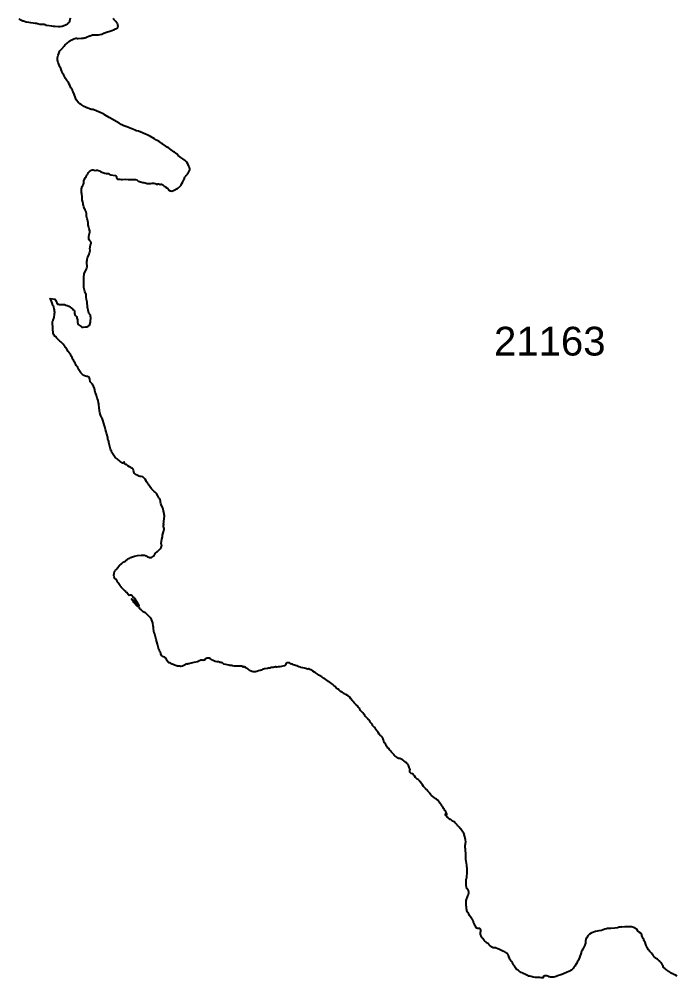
# Model space of a CAD drawing. Header units: inches. Extents: x 1341578 to 1502124, y 557203 to 748561.
# Drawn here: x 1344995 to 1357206, y 600615 to 618397 of the extents above; entities that cross this region are included whole.
import ezdxf
from ezdxf.enums import TextEntityAlignment as Align

# ---------------------------------------------------------------- set-up
doc = ezdxf.new("R2010")
doc.units = ezdxf.units.IN
doc.header["$MEASUREMENT"] = 0
doc.layers.add('Zipcode', color=7, linetype='Continuous')
doc.layers.add('ZipcodeAnno', color=7, linetype='Continuous')
doc.styles.add('Arial', font='arial.ttf')

msp = doc.modelspace()

# ---------------------------------------------------------------- linework, layer by layer
at = {"layer": 'Zipcode'}
for points in [[(1345942, 618414), (1345932, 618362), (1345928, 618352), (1345922, 618343), (1345900, 618320), (1345892, 618313), (1345867, 618293), (1345840, 618279), (1345791, 618262), (1345780, 618260), (1345748, 618258), (1345727, 618258), (1345664, 618260), (1345633, 618263), (1345601, 618265), (1345509, 618280), (1345499, 618282), (1345481, 618290), (1345471, 618293), (1345463, 618298), (1345437, 618299), (1345427, 618298), (1345406, 618296), (1345376, 618299), (1345335, 618308), (1345316, 618315), (1345306, 618317), (1345296, 618318), (1345214, 618330), (1345174, 618337), (1345132, 618342), (1345122, 618344), (1345092, 618352), (1345073, 618360), (1345063, 618363), (1345016, 618384), (1345007, 618389), (1344995, 618406)], [(1357210, 600648), (1357183, 600665), (1357155, 600679), (1357136, 600688), (1357127, 600691), (1357089, 600710), (1357073, 600722), (1357068, 600726), (1357065, 600729), (1357057, 600735), (1357039, 600746), (1357034, 600751), (1357015, 600765), (1357006, 600769), (1356989, 600781), (1356980, 600786), (1356972, 600793), (1356965, 600800), (1356960, 600809), (1356947, 600848), (1356942, 600857), (1356925, 600883), (1356921, 600888), (1356913, 600897), (1356911, 600899), (1356909, 600901), (1356896, 600914), (1356889, 600921), (1356883, 600929), (1356867, 600942), (1356852, 600958), (1356845, 600964), (1356836, 600970), (1356786, 601007), (1356778, 601014), (1356765, 601030), (1356735, 601072), (1356721, 601088), (1356707, 601102), (1356681, 601134), (1356655, 601178), (1356638, 601216), (1356615, 601273), (1356606, 601292), (1356596, 601309), (1356595, 601311), (1356594, 601318), (1356590, 601327), (1356579, 601345), (1356565, 601383), (1356556, 601401), (1356553, 601411), (1356548, 601431), (1356541, 601439), (1356514, 601454), (1356505, 601460), (1356497, 601466), (1356490, 601473), (1356460, 601517), (1356452, 601524), (1356435, 601536), (1356416, 601545), (1356406, 601548), (1356364, 601559), (1356354, 601561), (1356344, 601562), (1356240, 601559), (1356178, 601557), (1356168, 601558), (1356157, 601556), (1356137, 601552), (1356107, 601545), (1356056, 601536), (1355983, 601531), (1355909, 601529), (1355899, 601527), (1355870, 601516), (1355810, 601496), (1355759, 601488), (1355696, 601475), (1355676, 601470), (1355646, 601459), (1355628, 601450), (1355618, 601445), (1355583, 601423), (1355575, 601416), (1355561, 601401), (1355554, 601393), (1355527, 601350), (1355518, 601331), (1355515, 601321), (1355513, 601310), (1355511, 601279), (1355507, 601259), (1355503, 601239), (1355500, 601229), (1355497, 601219), (1355460, 601144), (1355443, 601118), (1355439, 601108), (1355431, 601089), (1355428, 601080), (1355418, 601039), (1355414, 601029), (1355406, 601011), (1355377, 600944), (1355358, 600908), (1355351, 600888), (1355345, 600879), (1355309, 600829), (1355296, 600814), (1355279, 600788), (1355257, 600766), (1355248, 600759), (1355234, 600751), (1355213, 600738), (1355157, 600711), (1355071, 600678), (1355031, 600666), (1354993, 600651), (1354963, 600642), (1354924, 600630), (1354914, 600628), (1354903, 600627), (1354883, 600626), (1354862, 600630), (1354842, 600632), (1354831, 600634), (1354821, 600637), (1354793, 600651), (1354783, 600654), (1354773, 600654), (1354762, 600654), (1354752, 600652), (1354742, 600649), (1354733, 600643), (1354725, 600636), (1354724, 600617), (1354717, 600615), (1354711, 600615), (1354686, 600615), (1354665, 600619), (1354644, 600621), (1354591, 600620), (1354581, 600620), (1354540, 600627), (1354519, 600632), (1354499, 600638), (1354478, 600643), (1354458, 600649), (1354438, 600657), (1354419, 600666), (1354418, 600666), (1354382, 600686), (1354353, 600696), (1354344, 600701), (1354318, 600717), (1354280, 600738), (1354266, 600751), (1354258, 600759), (1354249, 600764), (1354223, 600782), (1354210, 600798), (1354191, 600835), (1354186, 600843), (1354174, 600856), (1354172, 600859), (1354152, 600895), (1354134, 600921), (1354127, 600929), (1354122, 600937), (1354117, 600946), (1354111, 600954), (1354107, 600963), (1354081, 601032), (1354076, 601041), (1354070, 601049), (1354048, 601071), (1354031, 601082), (1354015, 601095), (1354006, 601100), (1353978, 601112), (1353948, 601123), (1353901, 601145), (1353882, 601153), (1353854, 601167), (1353844, 601169), (1353824, 601169), (1353803, 601171), (1353793, 601174), (1353785, 601179), (1353776, 601186), (1353733, 601214), (1353721, 601230), (1353715, 601238), (1353701, 601253), (1353693, 601260), (1353674, 601269), (1353657, 601281), (1353642, 601295), (1353627, 601309), (1353602, 601342), (1353590, 601359), (1353585, 601367), (1353579, 601377), (1353570, 601396), (1353563, 601416), (1353560, 601437), (1353558, 601457), (1353564, 601487), (1353564, 601508), (1353560, 601518), (1353554, 601524), (1353545, 601530), (1353535, 601532), (1353505, 601531), (1353496, 601534), (1353487, 601538), (1353481, 601544), (1353472, 601563), (1353462, 601580), (1353448, 601608), (1353436, 601637), (1353432, 601647), (1353429, 601657), (1353418, 601685), (1353413, 601695), (1353399, 601710), (1353387, 601727), (1353359, 601773), (1353343, 601800), (1353337, 601808), (1353325, 601824), (1353319, 601833), (1353316, 601843), (1353308, 601862), (1353306, 601871), (1353300, 601902), (1353299, 601923), (1353295, 601954), (1353292, 602016), (1353294, 602037), (1353296, 602047), (1353307, 602087), (1353312, 602096), (1353319, 602115), (1353327, 602134), (1353330, 602144), (1353341, 602194), (1353342, 602214), (1353340, 602224), (1353336, 602234), (1353330, 602243), (1353310, 602265), (1353307, 602269), (1353304, 602274), (1353299, 602294), (1353296, 602324), (1353294, 602366), (1353295, 602407), (1353297, 602438), (1353299, 602449), (1353302, 602458), (1353304, 602469), (1353306, 602499), (1353313, 602550), (1353315, 602571), (1353313, 602623), (1353306, 602705), (1353296, 602777), (1353288, 602806), (1353287, 602837), (1353286, 602840), (1353287, 602854), (1353288, 602864), (1353291, 602876), (1353291, 602891), (1353289, 602898), (1353287, 602932), (1353284, 602960), (1353282, 602989), (1353279, 603003), (1353278, 603035), (1353277, 603037), (1353278, 603077), (1353279, 603089), (1353283, 603114), (1353286, 603137), (1353287, 603136), (1353282, 603175), (1353273, 603203), (1353270, 603229), (1353248, 603298), (1353242, 603312), (1353237, 603321), (1353233, 603325), (1353220, 603347), (1353210, 603360), (1353200, 603370), (1353191, 603378), (1353183, 603386), (1353164, 603408), (1353142, 603435), (1353131, 603446), (1353099, 603483), (1353089, 603493), (1353081, 603500), (1353070, 603509), (1353043, 603524), (1353028, 603531), (1353007, 603549), (1352998, 603554), (1352960, 603582), (1352952, 603589), (1352944, 603598), (1352929, 603617), (1352918, 603627), (1352913, 603636), (1352912, 603646), (1352912, 603657), (1352920, 603656), (1352925, 603651), (1352932, 603643), (1352938, 603641), (1352939, 603643), (1352938, 603652), (1352922, 603682), (1352915, 603692), (1352907, 603710), (1352900, 603720), (1352891, 603734), (1352878, 603751), (1352852, 603795), (1352842, 603804), (1352839, 603810), (1352838, 603826), (1352835, 603831), (1352820, 603845), (1352815, 603849), (1352807, 603858), (1352767, 603910), (1352745, 603931), (1352731, 603937), (1352722, 603942), (1352705, 603956), (1352676, 603976), (1352649, 603999), (1352640, 604010), (1352627, 604030), (1352619, 604041), (1352611, 604047), (1352598, 604063), (1352590, 604071), (1352581, 604079), (1352561, 604101), (1352553, 604108), (1352543, 604118), (1352531, 604132), (1352523, 604144), (1352504, 604166), (1352484, 604196), (1352441, 604249), (1352431, 604262), (1352416, 604279), (1352403, 604294), (1352386, 604303), (1352375, 604311), (1352365, 604319), (1352352, 604332), (1352332, 604362), (1352324, 604375), (1352317, 604389), (1352313, 604393), (1352301, 604398), (1352271, 604405), (1352260, 604415), (1352252, 604422), (1352248, 604430), (1352247, 604441), (1352248, 604453), (1352251, 604468), (1352252, 604481), (1352249, 604489), (1352244, 604497), (1352243, 604504), (1352239, 604512), (1352237, 604525), (1352223, 604553), (1352204, 604580), (1352194, 604590), (1352179, 604608), (1352157, 604626), (1352137, 604639), (1352129, 604649), (1352122, 604652), (1352107, 604662), (1352078, 604676), (1352063, 604684), (1352039, 604686), (1352031, 604689), (1352007, 604709), (1351989, 604720), (1351971, 604734), (1351964, 604742), (1351958, 604750), (1351957, 604751), (1351930, 604779), (1351920, 604790), (1351908, 604802), (1351892, 604823), (1351873, 604844), (1351862, 604860), (1351842, 604878), (1351833, 604887), (1351815, 604912), (1351809, 604930), (1351800, 604946), (1351780, 604973), (1351773, 604985), (1351770, 604993), (1351768, 605001), (1351763, 605014), (1351756, 605030), (1351752, 605050), (1351736, 605084), (1351731, 605088), (1351725, 605090), (1351711, 605101), (1351699, 605111), (1351679, 605132), (1351658, 605165), (1351647, 605182), (1351637, 605195), (1351620, 605221), (1351613, 605229), (1351602, 605252), (1351595, 605259), (1351584, 605264), (1351560, 605290), (1351557, 605296), (1351556, 605302), (1351555, 605306), (1351547, 605320), (1351528, 605341), (1351511, 605356), (1351509, 605362), (1351508, 605377), (1351506, 605384), (1351502, 605389), (1351496, 605394), (1351483, 605402), (1351473, 605414), (1351461, 605424), (1351442, 605445), (1351428, 605461), (1351419, 605471), (1351412, 605482), (1351403, 605498), (1351396, 605506), (1351373, 605531), (1351366, 605540), (1351335, 605575), (1351319, 605601), (1351307, 605616), (1351290, 605635), (1351280, 605653), (1351274, 605662), (1351247, 605688), (1351212, 605719), (1351196, 605738), (1351177, 605757), (1351152, 605788), (1351133, 605822), (1351126, 605829), (1351102, 605846), (1351093, 605852), (1351082, 605857), (1351074, 605861), (1351073, 605862), (1351059, 605868), (1351043, 605881), (1351031, 605886), (1351018, 605894), (1351012, 605901), (1350991, 605913), (1350980, 605919), (1350973, 605921), (1350972, 605920), (1350962, 605928), (1350953, 605934), (1350944, 605942), (1350938, 605953), (1350931, 605962), (1350917, 605968), (1350914, 605968), (1350904, 605974), (1350881, 605992), (1350862, 606019), (1350839, 606039), (1350819, 606058), (1350745, 606113), (1350741, 606114), (1350667, 606165), (1350658, 606170), (1350622, 606193), (1350614, 606197), (1350570, 606223), (1350555, 606231), (1350527, 606253), (1350525, 606255), (1350492, 606276), (1350489, 606279), (1350479, 606284), (1350449, 606306), (1350436, 606313), (1350409, 606327), (1350401, 606333), (1350378, 606344), (1350367, 606344), (1350363, 606340), (1350355, 606341), (1350331, 606346), (1350316, 606351), (1350291, 606357), (1350260, 606363), (1350226, 606372), (1350216, 606378), (1350189, 606386), (1350178, 606390), (1350150, 606400), (1350080, 606420), (1350068, 606425), (1350067, 606432), (1350062, 606435), (1350053, 606437), (1350044, 606436), (1350034, 606441), (1350026, 606448), (1350020, 606454), (1350014, 606457), (1350006, 606460), (1349978, 606458), (1349969, 606455), (1349961, 606450), (1349947, 606433), (1349941, 606420), (1349938, 606414), (1349932, 606409), (1349920, 606405), (1349834, 606386), (1349822, 606385), (1349803, 606381), (1349781, 606378), (1349771, 606379), (1349763, 606382), (1349756, 606382), (1349739, 606380), (1349727, 606376), (1349708, 606373), (1349698, 606374), (1349686, 606373), (1349674, 606370), (1349652, 606362), (1349641, 606359), (1349623, 606360), (1349607, 606353), (1349598, 606350), (1349561, 606346), (1349548, 606346), (1349534, 606342), (1349511, 606332), (1349499, 606324), (1349488, 606320), (1349467, 606315), (1349440, 606310), (1349410, 606298), (1349384, 606290), (1349379, 606290), (1349355, 606289), (1349341, 606291), (1349315, 606296), (1349303, 606302), (1349273, 606314), (1349264, 606319), (1349259, 606326), (1349255, 606335), (1349247, 606341), (1349238, 606344), (1349231, 606349), (1349220, 606353), (1349212, 606358), (1349208, 606365), (1349205, 606368), (1349197, 606375), (1349187, 606378), (1349174, 606386), (1349170, 606387), (1349165, 606382), (1349158, 606380), (1349151, 606379), (1349150, 606380), (1349153, 606384), (1349154, 606389), (1349142, 606388), (1349136, 606389), (1349128, 606394), (1349087, 606394), (1349046, 606394), (1349000, 606394), (1348986, 606396), (1348959, 606401), (1348942, 606408), (1348928, 606410), (1348905, 606411), (1348888, 606413), (1348831, 606429), (1348796, 606436), (1348787, 606439), (1348781, 606443), (1348779, 606452), (1348770, 606457), (1348761, 606460), (1348743, 606462), (1348733, 606464), (1348720, 606467), (1348713, 606472), (1348699, 606474), (1348693, 606478), (1348681, 606479), (1348669, 606476), (1348637, 606480), (1348619, 606486), (1348598, 606500), (1348583, 606505), (1348549, 606531), (1348524, 606543), (1348516, 606546), (1348507, 606547), (1348487, 606546), (1348471, 606540), (1348448, 606535), (1348446, 606532), (1348446, 606528), (1348445, 606524), (1348440, 606519), (1348434, 606508), (1348430, 606507), (1348422, 606505), (1348418, 606505), (1348412, 606504), (1348395, 606506), (1348372, 606506), (1348364, 606508), (1348350, 606498), (1348346, 606497), (1348333, 606498), (1348328, 606496), (1348318, 606483), (1348307, 606479), (1348238, 606464), (1348191, 606449), (1348143, 606441), (1348132, 606439), (1348122, 606435), (1348113, 606437), (1348093, 606436), (1348083, 606430), (1348080, 606423), (1348064, 606413), (1348053, 606408), (1348043, 606402), (1348025, 606396), (1347996, 606390), (1347988, 606390), (1347976, 606394), (1347956, 606397), (1347947, 606400), (1347932, 606399), (1347917, 606404), (1347898, 606410), (1347879, 606417), (1347868, 606423), (1347860, 606425), (1347851, 606429), (1347842, 606433), (1347830, 606434), (1347818, 606438), (1347800, 606456), (1347787, 606457), (1347773, 606460), (1347759, 606471), (1347742, 606494), (1347737, 606506), (1347732, 606528), (1347727, 606538), (1347713, 606544), (1347705, 606551), (1347695, 606558), (1347691, 606560), (1347675, 606569), (1347656, 606582), (1347640, 606595), (1347624, 606626), (1347623, 606637), (1347616, 606654), (1347609, 606665), (1347598, 606687), (1347591, 606706), (1347561, 606805), (1347538, 606889), (1347514, 606987), (1347503, 607008), (1347498, 607049), (1347491, 607090), (1347490, 607112), (1347487, 607127), (1347486, 607139), (1347477, 607197), (1347466, 607229), (1347449, 607264), (1347425, 607296), (1347421, 607303), (1347343, 607386), (1347321, 607390), (1347299, 607407), (1347286, 607415), (1347276, 607425), (1347261, 607438), (1347245, 607450), (1347232, 607463), (1347230, 607467), (1347229, 607483), (1347223, 607491), (1347217, 607498), (1347209, 607504), (1347207, 607502), (1347197, 607500), (1347194, 607501), (1347174, 607521), (1347138, 607566), (1347127, 607579), (1347115, 607590), (1347103, 607607), (1347093, 607625), (1347084, 607636), (1347083, 607639), (1347090, 607642), (1347092, 607641), (1347102, 607634), (1347109, 607623), (1347122, 607618), (1347135, 607604), (1347144, 607590), (1347155, 607576), (1347163, 607564), (1347166, 607563), (1347177, 607554), (1347203, 607522), (1347214, 607518), (1347217, 607519), (1347220, 607521), (1347220, 607523), (1347215, 607534), (1347209, 607545), (1347206, 607555), (1347191, 607572), (1347169, 607605), (1347160, 607620), (1347155, 607637), (1347143, 607652), (1347134, 607662), (1347133, 607665), (1347107, 607680), (1347090, 607706), (1347080, 607712), (1347062, 607716), (1347052, 607716), (1347043, 607713), (1347042, 607711), (1347035, 607709), (1347017, 607727), (1347006, 607747), (1346991, 607764), (1346978, 607775), (1346974, 607780), (1346962, 607788), (1346891, 607863), (1346889, 607869), (1346869, 607886), (1346844, 607924), (1346834, 607939), (1346823, 607955), (1346819, 607960), (1346813, 607973), (1346802, 607992), (1346789, 608009), (1346771, 608022), (1346763, 608036), (1346757, 608056), (1346754, 608079), (1346754, 608098), (1346757, 608102), (1346761, 608114), (1346760, 608118), (1346768, 608153), (1346781, 608171), (1346792, 608183), (1346806, 608201), (1346818, 608217), (1346852, 608257), (1346896, 608297), (1346900, 608302), (1346911, 608313), (1346930, 608328), (1346938, 608332), (1346960, 608340), (1346966, 608344), (1346970, 608346), (1347018, 608389), (1347023, 608393), (1347048, 608400), (1347067, 608413), (1347079, 608418), (1347134, 608437), (1347193, 608448), (1347260, 608453), (1347290, 608458), (1347308, 608458), (1347321, 608452), (1347356, 608440), (1347373, 608430), (1347383, 608424), (1347400, 608416), (1347412, 608410), (1347424, 608411), (1347441, 608410), (1347452, 608414), (1347472, 608425), (1347489, 608438), (1347502, 608452), (1347511, 608466), (1347516, 608475), (1347521, 608483), (1347521, 608484), (1347562, 608526), (1347602, 608563), (1347605, 608567), (1347613, 608573), (1347631, 608597), (1347639, 608615), (1347643, 608625), (1347643, 608636), (1347639, 608643), (1347635, 608659), (1347634, 608674), (1347644, 608751), (1347645, 608753), (1347654, 608796), (1347657, 608803), (1347657, 608813), (1347658, 608823), (1347671, 608870), (1347685, 608934), (1347685, 608951), (1347679, 608968), (1347676, 608981), (1347676, 609006), (1347678, 609026), (1347677, 609042), (1347679, 609065), (1347681, 609085), (1347685, 609127), (1347687, 609147), (1347695, 609172), (1347693, 609192), (1347689, 609207), (1347685, 609227), (1347677, 609274), (1347669, 609315), (1347665, 609325), (1347658, 609341), (1347633, 609393), (1347625, 609415), (1347622, 609439), (1347619, 609455), (1347613, 609483), (1347606, 609499), (1347595, 609511), (1347588, 609520), (1347584, 609529), (1347582, 609530), (1347567, 609558), (1347543, 609599), (1347523, 609621), (1347499, 609638), (1347471, 609664), (1347455, 609687), (1347424, 609727), (1347392, 609773), (1347389, 609776), (1347385, 609786), (1347362, 609815), (1347354, 609836), (1347336, 609862), (1347320, 609879), (1347293, 609905), (1347285, 609910), (1347262, 609913), (1347250, 609913), (1347239, 609915), (1347217, 609921), (1347205, 609927), (1347197, 609932), (1347184, 609937), (1347152, 609954), (1347143, 609963), (1347137, 609972), (1347126, 609994), (1347123, 610006), (1347118, 610028), (1347110, 610051), (1347097, 610065), (1347086, 610071), (1347066, 610081), (1347044, 610093), (1347015, 610113), (1346989, 610135), (1346977, 610138), (1346957, 610152), (1346949, 610162), (1346948, 610169), (1346947, 610182), (1346945, 610184), (1346943, 610184), (1346940, 610180), (1346936, 610171), (1346930, 610165), (1346922, 610162), (1346913, 610163), (1346903, 610166), (1346886, 610177), (1346886, 610180), (1346870, 610192), (1346856, 610206), (1346852, 610209), (1346831, 610226), (1346814, 610242), (1346779, 610268), (1346740, 610321), (1346717, 610360), (1346708, 610383), (1346697, 610403), (1346691, 610424), (1346682, 610447), (1346677, 610471), (1346670, 610496), (1346661, 610543), (1346658, 610563), (1346651, 610585), (1346644, 610608), (1346639, 610635), (1346623, 610697), (1346617, 610720), (1346610, 610743), (1346598, 610789), (1346583, 610837), (1346547, 610957), (1346537, 610997), (1346531, 611007), (1346526, 611016), (1346514, 611038), (1346504, 611059), (1346492, 611104), (1346489, 611129), (1346486, 611151), (1346482, 611175), (1346481, 611200), (1346477, 611240), (1346472, 611259), (1346469, 611280), (1346460, 611322), (1346444, 611368), (1346429, 611414), (1346423, 611438), (1346409, 611478), (1346391, 611547), (1346376, 611590), (1346365, 611610), (1346354, 611626), (1346324, 611660), (1346315, 611673), (1346305, 611719), (1346299, 611737), (1346286, 611754), (1346266, 611766), (1346249, 611770), (1346229, 611777), (1346197, 611790), (1346191, 611792), (1346171, 611807), (1346153, 611823), (1346139, 611838), (1346127, 611856), (1346115, 611875), (1346104, 611895), (1346092, 611913), (1346082, 611934), (1346070, 611953), (1346056, 611973), (1346046, 611990), (1346045, 611993), (1346034, 612017), (1346022, 612037), (1346008, 612058), (1345997, 612081), (1345986, 612101), (1345979, 612123), (1345969, 612142), (1345955, 612163), (1345940, 612181), (1345905, 612235), (1345880, 612277), (1345855, 612310), (1345844, 612330), (1345830, 612347), (1345815, 612367), (1345800, 612383), (1345767, 612411), (1345750, 612423), (1345723, 612450), (1345718, 612456), (1345716, 612459), (1345707, 612468), (1345699, 612473), (1345690, 612485), (1345675, 612502), (1345664, 612509), (1345653, 612519), (1345649, 612524), (1345638, 612545), (1345633, 612558), (1345629, 612571), (1345627, 612584), (1345626, 612598), (1345622, 612624), (1345619, 612672), (1345618, 612713), (1345617, 612724), (1345615, 612734), (1345614, 612751), (1345614, 612756), (1345614, 612768), (1345617, 612781), (1345621, 612793), (1345625, 612804), (1345628, 612816), (1345633, 612831), (1345636, 612843), (1345644, 612873), (1345650, 612910), (1345654, 612934), (1345655, 612964), (1345654, 612978), (1345652, 613003), (1345648, 613027), (1345636, 613059), (1345627, 613080), (1345625, 613085), (1345622, 613095), (1345617, 613105), (1345612, 613111), (1345595, 613167), (1345588, 613181), (1345581, 613194), (1345570, 613215), (1345662, 613205), (1345665, 613200), (1345676, 613177), (1345681, 613168), (1345703, 613117), (1345708, 613111), (1345711, 613108), (1345725, 613111), (1345745, 613107), (1345769, 613104), (1345814, 613106), (1345839, 613102), (1345862, 613095), (1345885, 613088), (1345916, 613074), (1345967, 613035), (1345983, 613023), (1345998, 613006), (1346014, 612992), (1346021, 612980), (1346022, 612939), (1346029, 612917), (1346043, 612900), (1346057, 612881), (1346074, 612841), (1346078, 612819), (1346077, 612796), (1346079, 612774), (1346085, 612754), (1346087, 612751), (1346094, 612736), (1346111, 612721), (1346127, 612709), (1346145, 612694), (1346160, 612685), (1346185, 612685), (1346229, 612689), (1346253, 612693), (1346274, 612701), (1346292, 612717), (1346307, 612735), (1346313, 612751), (1346315, 612756), (1346319, 612777), (1346321, 612801), (1346327, 612844), (1346324, 612867), (1346319, 612884), (1346322, 612896), (1346320, 612906), (1346303, 612925), (1346290, 612944), (1346280, 612966), (1346266, 613056), (1346263, 613078), (1346259, 613126), (1346256, 613150), (1346248, 613197), (1346242, 613246), (1346236, 613293), (1346214, 613347), (1346198, 613417), (1346197, 613463), (1346194, 613490), (1346195, 613519), (1346195, 613610), (1346197, 613630), (1346200, 613652), (1346203, 613672), (1346219, 613715), (1346244, 613757), (1346253, 613784), (1346256, 613805), (1346257, 613830), (1346253, 613852), (1346252, 613873), (1346254, 613900), (1346258, 613922), (1346260, 613948), (1346265, 613973), (1346296, 614037), (1346304, 614060), (1346309, 614082), (1346312, 614104), (1346310, 614145), (1346312, 614167), (1346318, 614214), (1346330, 614233), (1346331, 614243), (1346323, 614266), (1346308, 614285), (1346294, 614305), (1346288, 614322), (1346287, 614348), (1346290, 614372), (1346297, 614397), (1346302, 614422), (1346309, 614446), (1346308, 614470), (1346302, 614490), (1346294, 614510), (1346285, 614556), (1346279, 614579), (1346275, 614599), (1346275, 614625), (1346273, 614651), (1346266, 614672), (1346256, 614695), (1346251, 614716), (1346247, 614742), (1346246, 614767), (1346248, 614792), (1346241, 614815), (1346227, 614838), (1346218, 614858), (1346211, 614878), (1346194, 614916), (1346188, 614938), (1346186, 614960), (1346185, 614981), (1346180, 615002), (1346166, 615045), (1346164, 615065), (1346164, 615113), (1346156, 615136), (1346156, 615162), (1346152, 615184), (1346151, 615231), (1346152, 615248), (1346164, 615293), (1346176, 615314), (1346190, 615336), (1346195, 615357), (1346195, 615379), (1346198, 615400), (1346205, 615420), (1346224, 615458), (1346237, 615481), (1346253, 615501), (1346263, 615519), (1346274, 615541), (1346283, 615556), (1346303, 615572), (1346322, 615584), (1346338, 615597), (1346341, 615598), (1346349, 615601), (1346361, 615602), (1346370, 615600), (1346389, 615596), (1346409, 615590), (1346429, 615595), (1346449, 615596), (1346467, 615593), (1346486, 615583), (1346505, 615571), (1346527, 615561), (1346548, 615555), (1346569, 615547), (1346588, 615541), (1346608, 615537), (1346630, 615535), (1346654, 615533), (1346668, 615528), (1346681, 615516), (1346695, 615508), (1346776, 615497), (1346794, 615487), (1346805, 615476), (1346805, 615454), (1346808, 615441), (1346823, 615430), (1346843, 615428), (1346866, 615427), (1346887, 615424), (1346907, 615424), (1346974, 615427), (1347017, 615426), (1347039, 615424), (1347082, 615426), (1347129, 615426), (1347153, 615422), (1347179, 615415), (1347189, 615409), (1347207, 615394), (1347228, 615385), (1347247, 615379), (1347290, 615368), (1347312, 615365), (1347332, 615362), (1347373, 615352), (1347392, 615349), (1347395, 615347), (1347413, 615346), (1347438, 615350), (1347463, 615356), (1347476, 615357), (1347488, 615356), (1347498, 615355), (1347523, 615347), (1347537, 615340), (1347549, 615333), (1347558, 615332), (1347563, 615337), (1347568, 615342), (1347581, 615341), (1347603, 615335), (1347616, 615332), (1347627, 615334), (1347638, 615334), (1347648, 615330), (1347660, 615324), (1347671, 615315), (1347679, 615306), (1347687, 615299), (1347706, 615291), (1347716, 615285), (1347727, 615269), (1347747, 615265), (1347752, 615261), (1347757, 615251), (1347757, 615247), (1347759, 615240), (1347765, 615232), (1347797, 615215), (1347810, 615210), (1347829, 615208), (1347860, 615221), (1347884, 615233), (1347895, 615238), (1347905, 615244), (1347915, 615249), (1347925, 615253), (1347935, 615256), (1347953, 615268), (1347965, 615284), (1347986, 615302), (1348000, 615319), (1348018, 615348), (1348032, 615379), (1348039, 615391), (1348050, 615415), (1348056, 615426), (1348062, 615439), (1348067, 615452), (1348074, 615464), (1348088, 615487), (1348098, 615500), (1348105, 615507), (1348119, 615522), (1348127, 615533), (1348134, 615543), (1348139, 615555), (1348153, 615578), (1348161, 615600), (1348162, 615611), (1348161, 615625), (1348158, 615638), (1348156, 615644), (1348146, 615673), (1348125, 615714), (1348105, 615742), (1348077, 615776), (1348032, 615804), (1347994, 615831), (1347949, 615868), (1347920, 615897), (1347896, 615916), (1347878, 615929), (1347868, 615934), (1347820, 615974), (1347760, 616014), (1347742, 616025), (1347716, 616043), (1347655, 616082), (1347638, 616094), (1347622, 616107), (1347596, 616125), (1347542, 616155), (1347507, 616178), (1347434, 616219), (1347408, 616236), (1347371, 616253), (1347342, 616263), (1347297, 616283), (1347285, 616288), (1347251, 616302), (1347212, 616320), (1347176, 616328), (1347158, 616335), (1347151, 616336), (1347025, 616388), (1347015, 616393), (1346976, 616409), (1346940, 616419), (1346912, 616429), (1346887, 616444), (1346870, 616458), (1346853, 616470), (1346663, 616575), (1346591, 616617), (1346569, 616628), (1346564, 616632), (1346485, 616670), (1346439, 616693), (1346430, 616698), (1346391, 616712), (1346367, 616719), (1346352, 616720), (1346345, 616719), (1346332, 616721), (1346256, 616751), (1346254, 616752), (1346204, 616780), (1346147, 616813), (1346136, 616819), (1346088, 616855), (1346055, 616900), (1346039, 616937), (1346015, 617003), (1345995, 617051), (1345988, 617071), (1345984, 617080), (1345972, 617097), (1345962, 617116), (1345957, 617125), (1345949, 617144), (1345939, 617162), (1345925, 617191), (1345915, 617210), (1345906, 617229), (1345900, 617238), (1345881, 617262), (1345870, 617280), (1345857, 617297), (1345836, 617333), (1345823, 617361), (1345796, 617404), (1345787, 617435), (1345783, 617445), (1345766, 617484), (1345746, 617520), (1345742, 617530), (1345733, 617561), (1345724, 617580), (1345720, 617589), (1345719, 617590), (1345705, 617640), (1345704, 617651), (1345706, 617671), (1345707, 617682), (1345719, 617731), (1345730, 617761), (1345747, 617799), (1345753, 617808), (1345765, 617825), (1345780, 617841), (1345828, 617897), (1345842, 617912), (1345888, 617955), (1345910, 617976), (1345918, 617983), (1345945, 617998), (1345963, 618009), (1345971, 618016), (1345999, 618029), (1346008, 618032), (1346048, 618044), (1346059, 618045), (1346079, 618041), (1346089, 618040), (1346153, 618046), (1346184, 618047), (1346205, 618050), (1346215, 618052), (1346235, 618059), (1346245, 618064), (1346303, 618087), (1346313, 618090), (1346343, 618101), (1346353, 618104), (1346384, 618106), (1346448, 618105), (1346469, 618107), (1346501, 618112), (1346531, 618121), (1346551, 618128), (1346569, 618137), (1346618, 618156), (1346638, 618162), (1346657, 618170), (1346718, 618189), (1346748, 618197), (1346757, 618201), (1346785, 618216), (1346804, 618224), (1346806, 618225), (1346812, 618230), (1346825, 618246), (1346830, 618254), (1346832, 618264), (1346832, 618275), (1346830, 618285), (1346826, 618294), (1346820, 618314), (1346815, 618323), (1346810, 618332), (1346791, 618356), (1346767, 618377), (1346761, 618385), (1346754, 618393), (1346742, 618410)]]:
    msp.add_lwpolyline(points, dxfattribs=at)

# ---------------------------------------------------------------- texts
at = {"layer": 'ZipcodeAnno', "color": 18, "style": 'Arial'}
msp.add_text('21163', height=533.3, dxfattribs=at).set_placement((1354847, 611998), align=Align.BOTTOM_CENTER)

doc.saveas('drawing.dxf')
